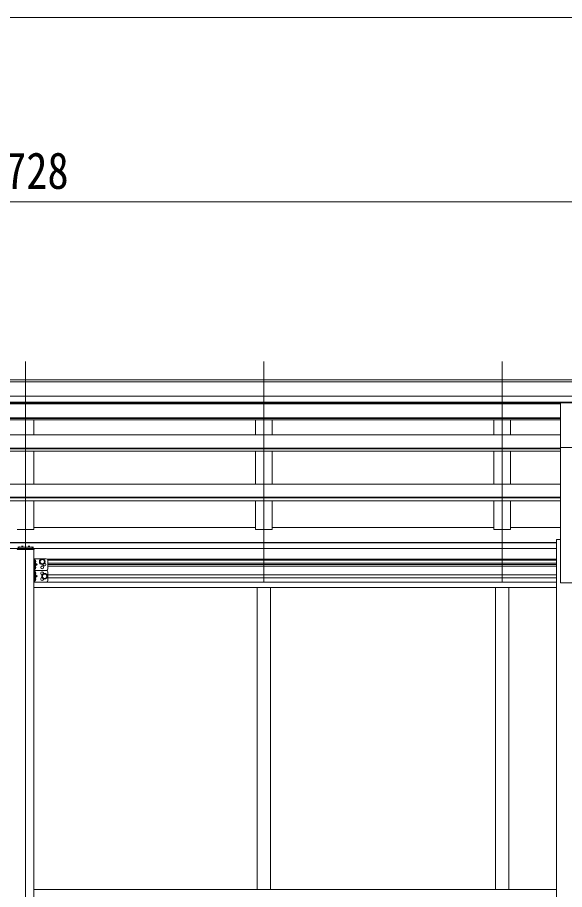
# Model space of a CAD drawing. Units: millimetres at full size, sheet at 1:30; details may follow other scales. Extents: x -8385 to 8479, y -5853 to 5787.
# Drawn here: x 1457 to 3101, y 582 to 3203 of the extents above; entities that cross this region are included whole.
import ezdxf
from ezdxf.enums import TextEntityAlignment as Align

# ---------------------------------------------------------------- set-up
doc = ezdxf.new("R2010")
doc.units = ezdxf.units.MM
doc.header["$LTSCALE"] = 30
for name, color, linetype, lineweight in [('0-1_本体', 4, 'Continuous', 9), ('0-2_部品', 7, 'Continuous', 9), ('0-8_PARTS2', 2, 'Continuous', 9), ('0-A_寸法', 6, 'Continuous', 9), ('1-1_GLASS', 4, 'Continuous', 9), ('1-2_GLASS_SEAL', 7, 'Continuous', 9), ('1-7', 7, 'Continuous', 9), ('1-8', 2, 'Continuous', 9)]:
    doc.layers.add(name, color=color, linetype=linetype, lineweight=lineweight)
doc.styles.add('ＭＳ ゴシック', font='')
doc.styles.get('ＭＳ ゴシック').set_extended_font_data('MS Gothic')

msp = doc.modelspace()

# ---------------------------------------------------------------- linework, layer by layer
at = {"layer": '0-1_本体'}
for p, q in [((-1376.19, 2113.2), (4328.81, 2113.2)), ((-1376.19, 2107.84), (4328.81, 2107.84)), ((-1376.19, 2064.32), (4338.81, 2064.32)), ((-1376.19, 2046.65), (4338.81, 2046.65)), ((-126.19, 2044.28), (3088.81, 2044.28)), ((-126.19, 2041.32), (3088.81, 2041.32)), ((1506.31, 2044.28), (1506.31, 2041.32)), ((2172.31, 2044.28), (2172.31, 2041.32)), ((2222.31, 2044.28), (2222.31, 2041.32)), ((2888.31, 2044.28), (2888.31, 2041.32)), ((2938.31, 2044.28), (2938.31, 2041.32)), ((-126.19, 1999.37), (3088.81, 1999.37)), ((-126.19, 1997.67), (3088.81, 1997.67)), ((-126.19, 1993.89), (3088.81, 1993.89)), ((1506.31, 1993.89), (1506.31, 1948.46)), ((2172.31, 1993.89), (2172.31, 1948.46)), ((2222.31, 1993.89), (2222.31, 1948.46)), ((2888.31, 1993.89), (2888.31, 1948.46)), ((2938.31, 1993.89), (2938.31, 1948.46)), ((-126.19, 1948.46), (3088.81, 1948.46)), ((-126.19, 1907.88), (3088.81, 1907.88)), ((-126.19, 1906.19), (3088.81, 1906.19)), ((-126.19, 1899.32), (3088.81, 1899.32)), ((1506.31, 1899.32), (1506.31, 1800.22)), ((2172.31, 1899.32), (2172.31, 1800.22)), ((2222.31, 1899.32), (2222.31, 1800.22)), ((2888.31, 1899.32), (2888.31, 1800.22)), ((2938.31, 1899.32), (2938.31, 1800.22)), ((3088.81, 1503.67), (3088.81, 1910.62)), ((-126.19, 1800.22), (3088.81, 1800.22)), ((-126.19, 1761.08), (3088.81, 1761.08)), ((-126.19, 1759.41), (3088.81, 1759.41)), ((-126.19, 1749.77), (3088.81, 1749.77)), ((2172.31, 1749.77), (2172.31, 1664.27)), ((2888.31, 1749.77), (2888.31, 1664.27)), ((1506.31, 1669.49), (2172.31, 1669.49)), ((2222.31, 1669.49), (2888.31, 1669.49)), ((2938.31, 1669.49), (3088.81, 1669.49)), ((-113.69, 1625.18), (3076.31, 1625.18)), ((3076.31, 1633.67), (3088.81, 1633.67)), ((3076.31, 1633.67), (3076.31, -1546.33)), ((-113.69, 1623.8), (3076.31, 1623.8)), ((-113.69, 1606.62), (3076.31, 1606.62)), ((3088.81, 1503.67), (3173.81, 1503.67))]:
    msp.add_line(p, q, dxfattribs=at)
for points in [[(1506.31, 1749.77), (1506.31, 1664.27), (1456.31, 1664.27)], [(2222.31, 1749.77), (2222.31, 1664.27), (2172.31, 1664.27)], [(2938.31, 1749.77), (2938.31, 1664.27), (2888.31, 1664.27)]]:
    msp.add_lwpolyline(points, dxfattribs=at)
at = {"layer": '0-2_部品'}
for p, q in [((3088.81, 2044.78), (3173.81, 2044.78)), ((3088.81, 1910.62), (3088.81, 2044.78)), ((3088.81, 1910.62), (3173.81, 1910.62))]:
    msp.add_line(p, q, dxfattribs=at)
at = {"layer": '0-8_PARTS2'}
for p, q in [((1481.31, 1506.42), (1481.31, 2168.95)), ((2197.31, 1506.42), (2197.31, 2168.95)), ((2913.31, 1506.42), (2913.31, 2168.95))]:
    msp.add_line(p, q, dxfattribs=at)
at = {"layer": '0-A_寸法'}
for p, q in [((-1402.69, 3202.77), (5797.31, 3202.77)), ((-1382.69, 2648.58), (4345.31, 2648.58))]:
    msp.add_line(p, q, dxfattribs=at)
at = {"layer": '1-1_GLASS'}
for p, q in [((1506.3, 1603.55), (1506.3, -1249.78)), ((1546.31, 1575.09), (3076.31, 1575.09)), ((1548.3, 1571.59), (3076.31, 1571.59)), ((1548.3, 1562.59), (3076.31, 1562.59)), ((1548.3, 1559.09), (3076.31, 1559.09)), ((3076.31, 1554.09), (1548.3, 1554.09)), ((1548.3, 1528.09), (3076.31, 1528.09)), ((1506.3, 1505.59), (3076.31, 1505.59)), ((1548.3, 1519.09), (3076.31, 1519.09)), ((1506.3, 1489.59), (3076.31, 1489.59)), ((2177.31, 1489.59), (2177.31, 582.09)), ((2217.31, 1489.59), (2217.31, 582.09)), ((2893.31, 1489.59), (2893.31, 582.09)), ((2933.31, 1489.59), (2933.31, 582.09))]:
    msp.add_line(p, q, dxfattribs=at)
at = {"layer": '1-2_GLASS_SEAL'}
for p, q in [((1506.81, 1603.55), (1455.81, 1603.55)), ((1505.31, 1606.55), (1457.31, 1606.55)), ((1458.81, 1612.2), (1458.81, 1606.55)), ((1461.31, 1612.25), (1461.31, 1606.55)), ((1461.31, 1612.25), (1462.81, 1612.25)), ((1461.31, 1610.36), (1501.31, 1610.36)), ((1468.86, 1613.88), (1468.86, 1613.54)), ((1470.82, 1614.2), (1470.82, 1613.87)), ((1471.8, 1614.2), (1471.8, 1613.87)), ((1473.76, 1613.54), (1473.76, 1613.88)), ((1488.86, 1613.88), (1488.86, 1613.54)), ((1490.82, 1614.2), (1490.82, 1613.87)), ((1491.8, 1614.2), (1491.8, 1613.87)), ((1493.76, 1613.54), (1493.76, 1613.88)), ((1499.81, 1612.25), (1501.31, 1612.25)), ((1501.31, 1612.25), (1501.31, 1606.55)), ((1503.81, 1606.55), (1503.81, 1612.2)), ((1506.81, 1605.05), (1506.81, 1603.55)), ((1506.31, 1576.09), (1506.31, 1541.09)), ((1543.31, 1576.09), (1506.31, 1576.09)), ((1508.81, 1576.09), (1508.81, 1541.09)), ((1509.31, 1563.59), (1508.81, 1563.68)), ((1508.81, 1558.59), (1515.81, 1558.59)), ((1509.31, 1571.59), (1510.11, 1571.45)), ((1509.31, 1563.59), (1510.11, 1563.73)), ((1509.31, 1553.59), (1510.11, 1553.45)), ((1548.31, 1571.09), (1548.31, 1546.09)), ((1543.31, 1541.09), (1506.31, 1541.09)), ((1509.31, 1545.59), (1508.81, 1545.68)), ((1508.81, 1541.09), (1508.81, 1506.09)), ((1509.31, 1528.59), (1508.81, 1528.68)), ((1508.81, 1523.59), (1515.81, 1523.59)), ((1509.31, 1545.59), (1510.11, 1545.73)), ((1509.31, 1536.59), (1510.11, 1536.45)), ((1509.31, 1528.59), (1510.11, 1528.73)), ((1548.31, 1536.09), (1548.31, 1511.09)), ((1543.31, 1506.09), (1506.31, 1506.09)), ((1509.31, 1510.59), (1508.81, 1510.68)), ((1509.31, 1518.59), (1510.11, 1518.45)), ((1509.31, 1510.59), (1510.11, 1510.73))]:
    msp.add_line(p, q, dxfattribs=at)
for points in [[(1469.84, 1613.64), (1470.03, 1613.62), (1470.1, 1613.61), (1470.21, 1613.61), (1470.38, 1613.62), (1470.53, 1613.65), (1470.65, 1613.69), (1470.74, 1613.74), (1470.8, 1613.8)], [(1471.81, 1613.8), (1471.87, 1613.74), (1471.96, 1613.69), (1472.08, 1613.65), (1472.23, 1613.62), (1472.4, 1613.61), (1472.51, 1613.61), (1472.58, 1613.62), (1472.78, 1613.64)], [(1489.84, 1613.64), (1490.03, 1613.62), (1490.1, 1613.61), (1490.21, 1613.61), (1490.38, 1613.62), (1490.53, 1613.65), (1490.65, 1613.69), (1490.74, 1613.74), (1490.8, 1613.8)], [(1491.81, 1613.8), (1491.87, 1613.74), (1491.96, 1613.69), (1492.08, 1613.65), (1492.23, 1613.62), (1492.4, 1613.61), (1492.51, 1613.61), (1492.58, 1613.62), (1492.78, 1613.64)], [(1508.42, 1567.59), (1509.05, 1568.77), (1511.28, 1569.89)], [(1508.42, 1567.59), (1509.05, 1566.4), (1511.28, 1565.29)], [(1508.42, 1549.59), (1509.05, 1550.77), (1511.28, 1551.89)], [(1508.42, 1549.59), (1509.05, 1548.4), (1511.28, 1547.29)], [(1509.31, 1563.59), (1509.31, 1571.59), (1508.81, 1571.5), (1508.81, 1563.68)], [(1508.81, 1563.59), (1515.81, 1558.59), (1508.81, 1553.59)], [(1509.31, 1545.59), (1509.31, 1553.59), (1508.81, 1553.5), (1508.81, 1545.68)], [(1543.31, 1541.09), (1506.31, 1541.09), (1506.31, 1506.09)], [(1508.42, 1532.59), (1509.05, 1533.77), (1511.28, 1534.89)], [(1508.42, 1532.59), (1509.05, 1531.4), (1511.28, 1530.29)], [(1509.31, 1528.59), (1509.31, 1536.59), (1508.81, 1536.5), (1508.81, 1528.68)], [(1508.81, 1528.59), (1515.81, 1523.59), (1508.81, 1518.59)], [(1508.42, 1514.59), (1509.05, 1515.77), (1511.28, 1516.89)], [(1508.42, 1514.59), (1509.05, 1513.4), (1511.28, 1512.29)], [(1509.31, 1510.59), (1509.31, 1518.59), (1508.81, 1518.5), (1508.81, 1510.68)]]:
    msp.add_lwpolyline(points, dxfattribs=at)
for points in [[(1531.31, 1559.58), (1524.81, 1563.33), (1524.81, 1570.84), (1531.31, 1574.59), (1537.81, 1570.84), (1537.81, 1563.33)], [(1538.31, 1516.08), (1531.81, 1519.83), (1531.81, 1527.34), (1538.31, 1531.09), (1544.81, 1527.34), (1544.81, 1519.83)]]:
    msp.add_lwpolyline(points, close=True, dxfattribs=at)
for centre, radius in [((1531.31, 1567.09), 8.5), ((1531.31, 1567.09), 7.5), ((1531.31, 1567.09), 6.5), ((1531.31, 1550.09), 4.25), ((1538.31, 1523.59), 8.5), ((1538.31, 1523.59), 7.5), ((1538.31, 1523.59), 6.5)]:
    msp.add_circle(centre, radius, dxfattribs=at)
for centre, radius, start, end in [((1457.31, 1605.05), 1.5, 90, 180), ((1505.31, 1605.05), 1.5, 0, 90), ((1543.31, 1571.09), 5, 0, 90), ((1509.95, 1570.56), 0.9, 32.05588, 80), ((1509.95, 1564.62), 0.9, 280, 327.94412), ((1509.95, 1552.56), 0.9, 32.05588, 80), ((1505.21, 1567.59), 6.5, 327.94412, 32.05588), ((1505.21, 1549.59), 6.5, 327.94412, 32.05588), ((1538.31, 1558.59), 4.25, 173.70569, 85.23923), ((1509.95, 1546.62), 0.9, 280, 327.94412), ((1509.95, 1535.56), 0.9, 32.05588, 80), ((1509.95, 1529.62), 0.9, 280, 327.94412), ((1505.21, 1532.59), 6.5, 327.94412, 32.05588), ((1531.31, 1532.09), 4.25, 353.70569, 265.23923), ((1543.31, 1546.09), 5, 270, 0), ((1543.31, 1536.09), 5, 0, 90), ((1509.95, 1517.56), 0.9, 32.05588, 80), ((1509.95, 1511.62), 0.9, 280, 327.94412), ((1505.21, 1514.59), 6.5, 327.94412, 32.05588), ((1531.31, 1515.09), 4.25, 94.76077, 6.29431), ((1543.31, 1511.09), 5, 270, 0)]:
    msp.add_arc(centre, radius, start, end, dxfattribs=at)
for centre, major_axis, start_param, end_param in [((1471.31, 1621.05), (8.02, 0), 4.4018361, 4.5279947), ((1471.31, 1620.72), (8.02, 0), 4.4018361, 4.5279947), ((1471.31, 1621.72), (8.02, 0), 4.6512338, 4.7735441), ((1471.31, 1621.05), (-8.02, 0), 1.7551906, 1.8813492), ((1471.31, 1620.72), (-8.02, 0), 1.7551906, 1.8813492), ((1491.31, 1621.05), (8.02, 0), 4.4018361, 4.5279947), ((1491.31, 1620.72), (8.02, 0), 4.4018361, 4.5279947), ((1491.31, 1621.72), (8.02, 0), 4.6512338, 4.7735441), ((1491.31, 1621.05), (-8.02, 0), 1.7551906, 1.8813492), ((1491.31, 1620.72), (-8.02, 0), 1.7551906, 1.8813492)]:
    msp.add_ellipse(centre, major_axis=major_axis, ratio=0.939674, start_param=start_param, end_param=end_param, dxfattribs=at)
at = {"layer": '1-7', "color": 4}
msp.add_line((1506.56, 582.09), (3076.31, 582.09), dxfattribs=at)
at = {"layer": '1-8'}
msp.add_line((1481.56, 1600.22), (1481.56, -1437.52), dxfattribs=at)

# ---------------------------------------------------------------- texts
at = {"layer": '0-A_寸法', "color": 7, "style": 'ＭＳ ゴシック', "width": 0.85}
msp.add_text('5728', height=110, dxfattribs=at).set_placement((1356.31, 2654.58), align=Align.BOTTOM_LEFT)

doc.saveas('drawing.dxf')
